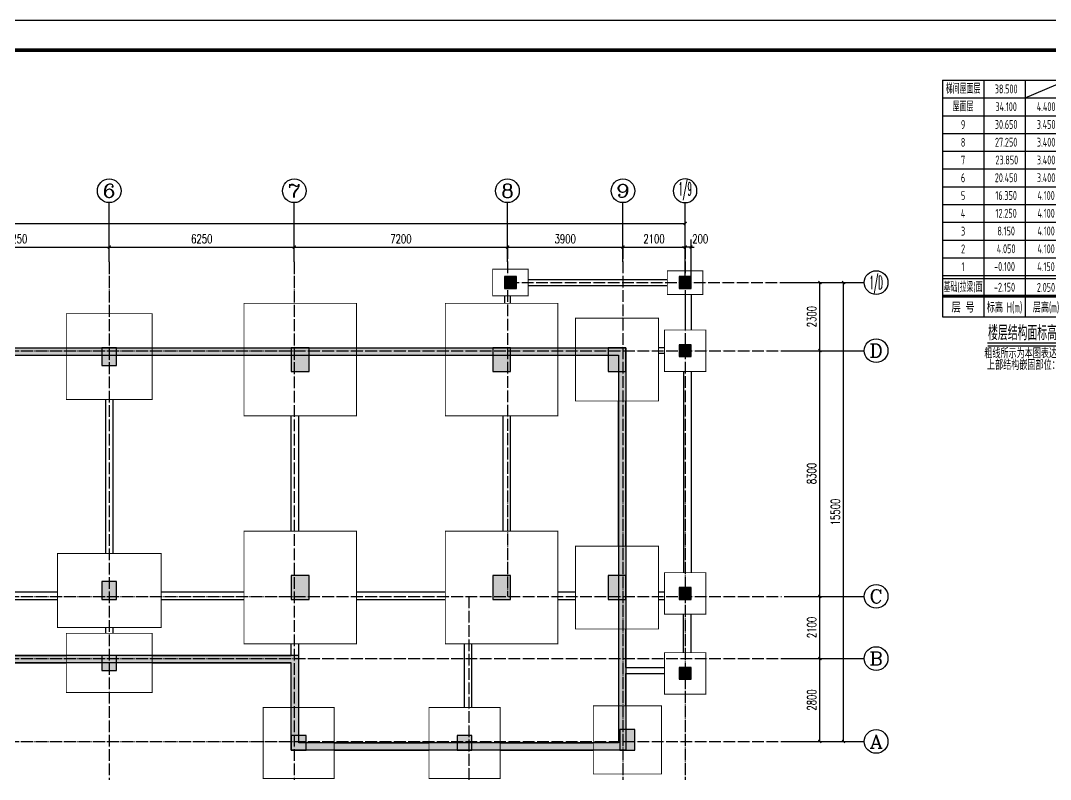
# Model space of a CAD drawing. Extents: x -441005 to 725361, y -182459 to 319313.
# Drawn here: x -154094 to -119313, y -70582 to -44950 of the extents above; entities that cross this region are included whole.
import ezdxf
from ezdxf.enums import TextEntityAlignment as Align

# ---------------------------------------------------------------- set-up
doc = ezdxf.new("R2010")
doc.units = 0
doc.header["$LTSCALE"] = 100
doc.linetypes.add('DOTE', pattern=[2.42, 2, -0.2, 0.02, -0.2])
doc.layers.get('0').update_dxf_attribs({"linetype": 'CONTINUOUS'})
doc.layers.get('Defpoints').update_dxf_attribs({"linetype": 'CONTINUOUS'})
for name, color, linetype in [('AXIS', 3, 'CONTINUOUS'), ('AXIS_TEXT', 7, 'CONTINUOUS'), ('BASE', 7, 'CONTINUOUS'), ('BEAM_CON', 4, 'CONTINUOUS'), ('COLU', 7, 'CONTINUOUS'), ('C层高表', 2, 'CONTINUOUS'), ('DOTE', 8, 'DOTE'), ('D大样&索引', 7, 'CONTINUOUS'), ('图框', 7, 'CONTINUOUS')]:
    doc.layers.add(name, color=color, linetype=linetype)
doc.styles.add('_TCH_AXIS', font='COMPLEX', dxfattribs={"bigfont": 'GBCBIG'})
doc.styles.add('_TCH_DIM_T3', font='simplex_.ttf', dxfattribs={"width": 0.705882, "bigfont": 'GBCBIG'})
doc.styles.add('COMPLEX', font='COMPLEX')
doc.styles.add('HZ', font='tssdeng.shx', dxfattribs={"width": 0.7, "height": 5, "bigfont": '1.shx'})
doc.dimstyles.new('_TCH_ARCH&&100', dxfattribs={"dimtxt": 297.5, "dimasz": 100, "dimexe": 250, "dimexo": 300, "dimgap": 126.25, "dimtad": 1, "dimdec": 0, "dimzin": 0, "dimdsep": 46, "dimtxsty": '_TCH_DIM_T3', "dimblk": 'ARCHTICK', "dimcen": 0.09, "dimclrt": 7, "dimazin": 2, "dimtfac": 1, "dimtdec": 0, "dimtix": 1, "dimtmove": 2, "dimatfit": 3, "dimfxl": 0, "dimtolj": 1, "dimtzin": 0, "dimarcsym": 0})

# ---------------------------------------------------------------- blocks, each defined once
blk = doc.blocks.new('梁板层高表')
at = {"layer": 'C层高表', "color": 7}
for p, q in [((0, 8000), (0, 0)), ((0, 8000), (6300, 8000)), ((1400, 8000), (1400, 0)), ((2800, 8000), (2800, 0)), ((2800, 7400), (4200, 8000)), ((4200, 8000), (4200, 0)), ((6300, 8000), (6300, 0)), ((6300, 8000), (6300, 0)), ((0, 7400), (6300, 7400)), ((0, 7400), (6300, 7400)), ((0, 6800), (6300, 6800)), ((0, 6200), (6300, 6200)), ((0, 5600), (6300, 5600)), ((0, 5000), (6300, 5000)), ((0, 4400), (6300, 4400)), ((0, 3800), (6300, 3800)), ((0, 3200), (6300, 3200)), ((0, 2600), (6300, 2600)), ((0, 2000), (6300, 2000)), ((0, 1400), (6300, 1400)), ((0, 1300), (6300, 1300)), ((0, 700), (6300, 700)), ((0, 0), (6300, 0)), ((1532, -976), (4920, -976))]:
    blk.add_line(p, q, dxfattribs=at)
at = {"layer": 'C层高表', "color": 7, "const_width": 50}
blk.add_lwpolyline([(1517, -878), (4905, -878)], dxfattribs=at)
at = {"layer": 'C层高表', "color": 7, "style": 'HZ'}
for s, height, width, p in [('梯间屋面层', 300, 0.6, (700, 7550)), ('屋面层', 300, 0.6, (700, 6950)), ('9', 300, 0.6, (700, 6350)), ('8', 300, 0.6, (700, 5750)), ('7', 300, 0.6, (700, 5150)), ('6', 300, 0.6, (700, 4550)), ('5', 300, 0.6, (700, 3950)), ('4', 300, 0.6, (700, 3350)), ('3', 300, 0.6, (700, 2750)), ('2', 300, 0.6, (700, 2150)), ('1', 300, 0.6, (700, 1550)), ('基础(拉梁)面', 300, 0.6, (700, 850)), ('层 号', 350, 0.7, (700, 150)), ('标高 H(m)', 350, 0.6, (2100, 150)), ('层高(m)', 350, 0.6, (3500, 150)), ('梁板砼强度等级', 350, 0.6, (5250, 150)), ('楼层结构面标高、层高', 500, 0.7, (3206, -785)), ('粗线所示为本图表达标高范围', 350, 0.6, (3191, -1397)), ('上部结构嵌固部位：基础面', 350, 0.6, (3146, -1790))]:
    blk.add_text(s, height=height, dxfattribs=dict(at, width=width)).set_placement(p, align=Align.CENTER)
at = {"layer": 'C层高表', "color": 2, "style": 'HZ', "width": 0.6}
for s, p in [('38.500', (2155, 7554)), ('34.100', (2155, 6954)), ('4.400', (3505, 6954)), ('30.650', (2155, 6354)), ('3.450', (3505, 6354)), ('27.250', (2155, 5754)), ('3.400', (3505, 5754)), ('23.850', (2176, 5154)), ('3.400', (3505, 5154)), ('20.450', (2155, 4554)), ('3.400', (3505, 4554)), ('4.100', (3505, 3954)), ('4.100', (3505, 3354)), ('4.100', (3505, 2754)), ('4.100', (3505, 2154)), ('2.050', (3500, 850))]:
    blk.add_text(s, height=300, dxfattribs=at).set_placement(p, align=Align.CENTER)
at = {"layer": 'C层高表', "color": 6, "style": 'HZ', "width": 0.6}
for s, p in [('密实性C25', (5250, 7550)), ('密实性C30', (5250, 1550)), ('密实性C30', (5250, 850))]:
    blk.add_text(s, height=300, dxfattribs=at).set_placement(p, align=Align.CENTER)
at = {"layer": 'C层高表', "color": 4, "style": 'HZ', "width": 0.6}
for p in [(5250, 6950), (5250, 6350), (5250, 5750), (5250, 5150), (5250, 4550), (5250, 3950), (5250, 3350), (5250, 2750), (5250, 2150)]:
    blk.add_text('C25', height=300, dxfattribs=at).set_placement(p, align=Align.CENTER)
at = {"layer": 'C层高表', "style": 'HZ', "width": 0.6}
for s, p in [('16.350', (2155, 3954)), ('12.250', (2155, 3354)), ('8.150', (2155, 2754)), ('4.050', (2155, 2154)), ('-0.100', (2100, 1556)), ('4.150', (3500, 1550)), ('-2.150', (2100, 856))]:
    blk.add_text(s, height=300, dxfattribs=at).set_placement(p, align=Align.CENTER)
blk = doc.blocks.new('_AXISO')
blk.add_circle((0, 0), 0.5)
at = {"layer": 'AXIS_TEXT', "style": 'COMPLEX', "width": 1.041667}
blk.add_attdef('A', text='', height=0.56, dxfattribs=at).set_placement((-0.25, -0.28), (0.25, -0.28), align=Align.FIT)
blk = doc.blocks.new('_ArchTick')
at = {"color": 0, "linetype": 'ByBlock', "const_width": 0.4}
blk.add_lwpolyline([(-0.5, -0.5), (0.5, 0.5)], dxfattribs=at)
blk = doc.blocks.new('*D1119')
at = {"layer": 'AXIS', "color": 0, "lineweight": -2}
for p, q in [((-157350, -52800), (-157350, -52350)), ((-151100, -52800), (-151100, -52350)), ((-157350, -52600), (-151100, -52600))]:
    blk.add_line(p, q, dxfattribs=at)
at = {"layer": 'Defpoints', "color": 0}
for p in [(-151100, -52600), (-157350, -53100), (-151100, -53100)]:
    blk.add_point(p, dxfattribs=at)
at = {"layer": 'AXIS', "color": 0, "lineweight": -2, "xscale": 100, "yscale": 100, "zscale": 100, "rotation": 180}
blk.add_blockref('_ArchTick', (-157350, -52600), dxfattribs=at)
at = {"layer": 'AXIS', "color": 0, "lineweight": -2, "xscale": 100, "yscale": 100, "zscale": 100}
blk.add_blockref('_ArchTick', (-151100, -52600), dxfattribs=at)
at = {"layer": 'AXIS', "color": 7, "insert": (-154225, -52324), "char_height": 297.5, "attachment_point": 5, "style": '_TCH_DIM_T3'}
blk.add_mtext('\\A1;6250', dxfattribs=at)
blk = doc.blocks.new('*D1120')
at = {"layer": 'AXIS', "color": 0, "lineweight": -2}
for p, q in [((-151100, -52800), (-151100, -52350)), ((-144850, -52800), (-144850, -52350)), ((-151100, -52600), (-144850, -52600))]:
    blk.add_line(p, q, dxfattribs=at)
at = {"layer": 'Defpoints', "color": 0}
for p in [(-144850, -52600), (-151100, -53100), (-144850, -53100)]:
    blk.add_point(p, dxfattribs=at)
at = {"layer": 'AXIS', "color": 0, "lineweight": -2, "xscale": 100, "yscale": 100, "zscale": 100, "rotation": 180}
blk.add_blockref('_ArchTick', (-151100, -52600), dxfattribs=at)
at = {"layer": 'AXIS', "color": 0, "lineweight": -2, "xscale": 100, "yscale": 100, "zscale": 100}
blk.add_blockref('_ArchTick', (-144850, -52600), dxfattribs=at)
at = {"layer": 'AXIS', "color": 7, "insert": (-147975, -52324), "char_height": 297.5, "attachment_point": 5, "style": '_TCH_DIM_T3'}
blk.add_mtext('\\A1;6250', dxfattribs=at)
blk = doc.blocks.new('*D1128')
at = {"layer": 'AXIS', "color": 0, "lineweight": -2}
for p, q in [((-185500, -52800), (-185500, -51550)), ((-185500, -51800), (-131650, -51800)), ((-131650, -52800), (-131650, -51550))]:
    blk.add_line(p, q, dxfattribs=at)
at = {"layer": 'Defpoints', "color": 0}
for p in [(-131650, -51800), (-185500, -53100), (-131650, -53100)]:
    blk.add_point(p, dxfattribs=at)
at = {"layer": 'AXIS', "color": 0, "lineweight": -2, "xscale": 100, "yscale": 100, "zscale": 100, "rotation": 180}
blk.add_blockref('_ArchTick', (-185500, -51800), dxfattribs=at)
at = {"layer": 'AXIS', "color": 0, "lineweight": -2, "xscale": 100, "yscale": 100, "zscale": 100}
blk.add_blockref('_ArchTick', (-131650, -51800), dxfattribs=at)
at = {"layer": 'AXIS', "color": 7, "insert": (-158575, -51524), "char_height": 297.5, "attachment_point": 5, "style": '_TCH_DIM_T3'}
blk.add_mtext('\\A1;53850', dxfattribs=at)
blk = doc.blocks.new('*D1129')
at = {"layer": 'AXIS', "color": 0, "lineweight": -2}
for p, q in [((-144850, -52800), (-144850, -52350)), ((-137650, -52800), (-137650, -52350)), ((-144850, -52600), (-137650, -52600))]:
    blk.add_line(p, q, dxfattribs=at)
at = {"layer": 'Defpoints', "color": 0}
for p in [(-137650, -52600), (-144850, -53100), (-137650, -53100)]:
    blk.add_point(p, dxfattribs=at)
at = {"layer": 'AXIS', "color": 0, "lineweight": -2, "xscale": 100, "yscale": 100, "zscale": 100, "rotation": 180}
blk.add_blockref('_ArchTick', (-144850, -52600), dxfattribs=at)
at = {"layer": 'AXIS', "color": 0, "lineweight": -2, "xscale": 100, "yscale": 100, "zscale": 100}
blk.add_blockref('_ArchTick', (-137650, -52600), dxfattribs=at)
at = {"layer": 'AXIS', "color": 7, "insert": (-141250, -52324), "char_height": 297.5, "attachment_point": 5, "style": '_TCH_DIM_T3'}
blk.add_mtext('\\A1;7200', dxfattribs=at)
blk = doc.blocks.new('*D1130')
at = {"layer": 'AXIS', "color": 0, "lineweight": -2}
for p, q in [((-137650, -52800), (-137650, -52350)), ((-133750, -52800), (-133750, -52350)), ((-137650, -52600), (-133750, -52600))]:
    blk.add_line(p, q, dxfattribs=at)
at = {"layer": 'Defpoints', "color": 0}
for p in [(-133750, -52600), (-137650, -53100), (-133750, -53100)]:
    blk.add_point(p, dxfattribs=at)
at = {"layer": 'AXIS', "color": 0, "lineweight": -2, "xscale": 100, "yscale": 100, "zscale": 100, "rotation": 180}
blk.add_blockref('_ArchTick', (-137650, -52600), dxfattribs=at)
at = {"layer": 'AXIS', "color": 0, "lineweight": -2, "xscale": 100, "yscale": 100, "zscale": 100}
blk.add_blockref('_ArchTick', (-133750, -52600), dxfattribs=at)
at = {"layer": 'AXIS', "color": 7, "insert": (-135700, -52324), "char_height": 297.5, "attachment_point": 5, "style": '_TCH_DIM_T3'}
blk.add_mtext('\\A1;3900', dxfattribs=at)
blk = doc.blocks.new('*D1134')
at = {"layer": 'AXIS', "color": 0, "lineweight": -2}
for p, q in [((-128000, -53800), (-126050, -53800)), ((-126300, -69300), (-126300, -53800)), ((-128000, -69300), (-126050, -69300))]:
    blk.add_line(p, q, dxfattribs=at)
at = {"layer": 'Defpoints', "color": 0}
for p in [(-128300, -53800), (-126300, -53800), (-128300, -69300)]:
    blk.add_point(p, dxfattribs=at)
at = {"layer": 'AXIS', "color": 0, "lineweight": -2, "xscale": 100, "yscale": 100, "zscale": 100}
for p, rotation in [((-126300, -53800), 90), ((-126300, -69300), 270)]:
    blk.add_blockref('_ArchTick', p, dxfattribs=dict(at, rotation=rotation))
at = {"layer": 'AXIS', "color": 7, "insert": (-126575, -61550), "char_height": 297.5, "attachment_point": 5, "rotation": 90, "style": '_TCH_DIM_T3'}
blk.add_mtext('\\A1;15500', dxfattribs=at)
blk = doc.blocks.new('*D1135')
at = {"layer": 'AXIS', "color": 0, "lineweight": -2}
for p, q in [((-128000, -66500), (-126850, -66500)), ((-127100, -69300), (-127100, -66500)), ((-128000, -69300), (-126850, -69300))]:
    blk.add_line(p, q, dxfattribs=at)
at = {"layer": 'Defpoints', "color": 0}
for p in [(-128300, -66500), (-127100, -66500), (-128300, -69300)]:
    blk.add_point(p, dxfattribs=at)
at = {"layer": 'AXIS', "color": 0, "lineweight": -2, "xscale": 100, "yscale": 100, "zscale": 100}
for p, rotation in [((-127100, -66500), 90), ((-127100, -69300), 270)]:
    blk.add_blockref('_ArchTick', p, dxfattribs=dict(at, rotation=rotation))
at = {"layer": 'AXIS', "color": 7, "insert": (-127375, -67900), "char_height": 297.5, "attachment_point": 5, "rotation": 90, "style": '_TCH_DIM_T3'}
blk.add_mtext('\\A1;2800', dxfattribs=at)
blk = doc.blocks.new('*D1136')
at = {"layer": 'AXIS', "color": 0, "lineweight": -2}
for p, q in [((-128000, -64400), (-126850, -64400)), ((-127100, -66500), (-127100, -64400)), ((-128000, -66500), (-126850, -66500))]:
    blk.add_line(p, q, dxfattribs=at)
at = {"layer": 'Defpoints', "color": 0}
for p in [(-128300, -64400), (-127100, -64400), (-128300, -66500)]:
    blk.add_point(p, dxfattribs=at)
at = {"layer": 'AXIS', "color": 0, "lineweight": -2, "xscale": 100, "yscale": 100, "zscale": 100}
for p, rotation in [((-127100, -64400), 90), ((-127100, -66500), 270)]:
    blk.add_blockref('_ArchTick', p, dxfattribs=dict(at, rotation=rotation))
at = {"layer": 'AXIS', "color": 7, "insert": (-127375, -65450), "char_height": 297.5, "attachment_point": 5, "rotation": 90, "style": '_TCH_DIM_T3'}
blk.add_mtext('\\A1;2100', dxfattribs=at)
blk = doc.blocks.new('*D1137')
at = {"layer": 'AXIS', "color": 0, "lineweight": -2}
for p, q in [((-128000, -56100), (-126850, -56100)), ((-127100, -64400), (-127100, -56100)), ((-128000, -64400), (-126850, -64400))]:
    blk.add_line(p, q, dxfattribs=at)
at = {"layer": 'Defpoints', "color": 0}
for p in [(-128300, -56100), (-127100, -56100), (-128300, -64400)]:
    blk.add_point(p, dxfattribs=at)
at = {"layer": 'AXIS', "color": 0, "lineweight": -2, "xscale": 100, "yscale": 100, "zscale": 100}
for p, rotation in [((-127100, -56100), 90), ((-127100, -64400), 270)]:
    blk.add_blockref('_ArchTick', p, dxfattribs=dict(at, rotation=rotation))
at = {"layer": 'AXIS', "color": 7, "insert": (-127376, -60250), "char_height": 297.5, "attachment_point": 5, "rotation": 90, "style": '_TCH_DIM_T3'}
blk.add_mtext('\\A1;8300', dxfattribs=at)
blk = doc.blocks.new('*D1140')
at = {"layer": 'AXIS', "color": 0, "lineweight": -2}
for p, q in [((-133750, -52800), (-133750, -52350)), ((-131650, -52800), (-131650, -52350)), ((-133750, -52600), (-131650, -52600))]:
    blk.add_line(p, q, dxfattribs=at)
at = {"layer": 'Defpoints', "color": 0}
for p in [(-131650, -52600), (-133750, -53100), (-131650, -53100)]:
    blk.add_point(p, dxfattribs=at)
at = {"layer": 'AXIS', "color": 0, "lineweight": -2, "xscale": 100, "yscale": 100, "zscale": 100, "rotation": 180}
blk.add_blockref('_ArchTick', (-133750, -52600), dxfattribs=at)
at = {"layer": 'AXIS', "color": 0, "lineweight": -2, "xscale": 100, "yscale": 100, "zscale": 100}
blk.add_blockref('_ArchTick', (-131650, -52600), dxfattribs=at)
at = {"layer": 'AXIS', "color": 7, "insert": (-132700, -52324), "char_height": 297.5, "attachment_point": 5, "style": '_TCH_DIM_T3'}
blk.add_mtext('\\A1;2100', dxfattribs=at)
blk = doc.blocks.new('*D1141')
at = {"layer": 'AXIS', "color": 0, "lineweight": -2}
for p, q in [((-128000, -53800), (-126850, -53800)), ((-127100, -56100), (-127100, -53800)), ((-128000, -56100), (-126850, -56100))]:
    blk.add_line(p, q, dxfattribs=at)
at = {"layer": 'Defpoints', "color": 0}
for p in [(-128300, -53800), (-127100, -53800), (-128300, -56100)]:
    blk.add_point(p, dxfattribs=at)
at = {"layer": 'AXIS', "color": 0, "lineweight": -2, "xscale": 100, "yscale": 100, "zscale": 100}
for p, rotation in [((-127100, -53800), 90), ((-127100, -56100), 270)]:
    blk.add_blockref('_ArchTick', p, dxfattribs=dict(at, rotation=rotation))
at = {"layer": 'AXIS', "color": 7, "insert": (-127375, -54950), "char_height": 297.5, "attachment_point": 5, "rotation": 90, "style": '_TCH_DIM_T3'}
blk.add_mtext('\\A1;2300', dxfattribs=at)
blk = doc.blocks.new('*D1142')
at = {"layer": 'AXIS', "color": 0, "lineweight": -2}
for p, q in [((-131650, -53700), (-131650, -52350)), ((-131450, -53700), (-131450, -52350)), ((-131650, -52600), (-131750, -52600)), ((-131450, -52600), (-131650, -52600)), ((-131450, -52600), (-131350, -52600))]:
    blk.add_line(p, q, dxfattribs=at)
at = {"layer": 'Defpoints', "color": 0}
for p in [(-131650, -52600), (-131650, -54000), (-131450, -54000)]:
    blk.add_point(p, dxfattribs=at)
at = {"layer": 'AXIS', "color": 0, "lineweight": -2, "xscale": 100, "yscale": 100, "zscale": 100}
blk.add_blockref('_ArchTick', (-131650, -52600), dxfattribs=at)
at = {"layer": 'AXIS', "color": 0, "lineweight": -2, "xscale": 100, "yscale": 100, "zscale": 100, "rotation": 180}
blk.add_blockref('_ArchTick', (-131450, -52600), dxfattribs=at)
at = {"layer": 'AXIS', "color": 7, "insert": (-131140, -52325), "char_height": 297.5, "attachment_point": 5, "style": '_TCH_DIM_T3'}
blk.add_mtext('\\A1;200', dxfattribs=at)
blk = doc.blocks.new('A2+1_2')
at = {"layer": '图框'}
blk.add_lwpolyline([(0, 0), (89100, 0), (89100, 42000), (0, 42000)], close=True, dxfattribs=at)
at = {"layer": '图框', "const_width": 120}
blk.add_lwpolyline([(2500, 1000), (88100, 1000), (88100, 41000), (2500, 41000)], close=True, dxfattribs=at)

msp = doc.modelspace()

# ---------------------------------------------------------------- hatches: boundary and pattern name
at = {"layer": 'COLU'}
for points in [[(-137350, -53600), (-137750, -53600), (-137750, -54000), (-137350, -54000)], [(-131450, -53600), (-131850, -53600), (-131850, -54000), (-131450, -54000)], [(-131450, -55900), (-131850, -55900), (-131850, -56300), (-131450, -56300)], [(-150850, -56600), (-150850, -56000), (-151350, -56000), (-151350, -56600)], [(-144350, -56800), (-144350, -56000), (-144950, -56000), (-144950, -56800)], [(-137550, -56800), (-137550, -56000), (-138150, -56000), (-138150, -56800)], [(-133650, -56800), (-133650, -56000), (-134250, -56000), (-134250, -56800)], [(-150850, -64500), (-150850, -63900), (-151350, -63900), (-151350, -64500)], [(-144350, -64500), (-144350, -63700), (-144950, -63700), (-144950, -64500)], [(-137550, -64500), (-137550, -63700), (-138150, -63700), (-138150, -64500)], [(-133650, -64500), (-133650, -63700), (-134250, -63700), (-134250, -64500)], [(-131850, -64500), (-131450, -64500), (-131450, -64100), (-131850, -64100)], [(-150850, -66900), (-150850, -66400), (-151350, -66400), (-151350, -66900)], [(-131850, -67200), (-131450, -67200), (-131450, -66800), (-131850, -66800)], [(-144450, -69600), (-144450, -69100), (-144950, -69100), (-144950, -69600)], [(-138850, -69600), (-138850, -69100), (-139350, -69100), (-139350, -69600)], [(-133350, -69600), (-133350, -68900), (-133850, -68900), (-133850, -69600)]]:
    msp.add_hatch(color=251, dxfattribs=at).paths.add_polyline_path(points)
at = {"layer": 'D大样&索引'}
h = msp.add_hatch(dxfattribs=at)
h.set_pattern_fill('ARMORED', color=5, scale=100, style=0)
h.set_pattern_definition([(50, (0, 0), (717.2602, -62.7521), [75, -825]), (355, (0, 0), (-138.7513, 752.192), [60, -660]), (100.4514, (59.8, -5.2), (578.5094, 689.4395), [63.7402, -701.142]), (46.1842, (0, 200), (1067.241, -165.519), [112.5, -1237.5]), (96.6356, (88.9, 186.2), (934.6627, 974.118), [95.61, -1051.713]), (351.1842, (0, 200), (934.662, 974.1186), [90, -990]), (21, (100, 150), (596.907, -402.6189), [75, -825]), (326, (100, 150), (243.3153, 725.15), [60, -660]), (71.4514, (149.74, 116.45), (840.2226, 322.5305), [63.7402, -701.142]), (37.5, (0, 0), (12.15986, 332.89385), [0, -652, 0, -670, 0, -662.5]), (7.5, (0, 0), (263.06954, 394.4117), [0, -382, 0, -637, 0, -252.5]), (327.5, (-223, 0), (533.82244, -22.55487), [0, -250, 0, -780, 0, -1035]), (317.5, (-323, 0), (583.1862, 100.105), [0, -325, 0, -518, 0, -735]), (45, (0, 0), (-353.5534, 353.5534), [])])
h.paths.add_polyline_path([(-133650, -56000), (-185600, -56000), (-185600, -66650), (-183800, -66650), (-173300, -66650), (-173300, -69400), (-163500, -69400), (-163500, -66650), (-144950, -66650), (-144950, -69600), (-133650, -69600)])
h.paths.add_polyline_path([(-133900, -56250), (-133900, -69350), (-144700, -69350), (-144700, -66400), (-163750, -66400), (-163750, -69150), (-173050, -69150), (-173050, -66400), (-183800, -66400), (-185350, -66400), (-185350, -56250)], flags=16)

# ---------------------------------------------------------------- linework, layer by layer
at = {"layer": 'AXIS'}
for p, q in [((-151100, -53100), (-151100, -51100)), ((-144850, -53100), (-144850, -51100)), ((-137650, -53100), (-137650, -51100)), ((-133750, -53100), (-133750, -51100)), ((-131650, -53600), (-131650, -51100)), ((-128300, -53800), (-125600, -53800)), ((-128300, -56100), (-125600, -56100)), ((-128300, -64400), (-125600, -64400)), ((-128300, -66500), (-125600, -66500)), ((-128300, -69300), (-125600, -69300))]:
    msp.add_line(p, q, dxfattribs=at)
at = {"layer": 'BASE', "color": 3, "const_width": 30}
for points in [[(-138149.5, -54250), (-136949.5, -54250), (-136949.5, -53350), (-138149.5, -53350), (-138149.5, -54250)], [(-132249.5, -54200), (-131049.5, -54200), (-131049.5, -53400), (-132249.5, -53400), (-132249.5, -54200)], [(-146549.5, -58300), (-142749.5, -58300), (-142749.5, -54500), (-146549.5, -54500), (-146549.5, -58300)], [(-139749.5, -58300), (-135949.5, -58300), (-135949.5, -54500), (-139749.5, -54500), (-139749.5, -58300)], [(-152549.5, -57750), (-149649.5, -57750), (-149649.5, -54850), (-152549.5, -54850), (-152549.5, -57750)], [(-135349.5, -57800), (-132549.5, -57800), (-132549.5, -55000), (-135349.5, -55000), (-135349.5, -57800)], [(-132349.5, -56800), (-130949.5, -56800), (-130949.5, -55400), (-132349.5, -55400), (-132349.5, -56800)], [(-146549.5, -66000), (-142749.5, -66000), (-142749.5, -62200), (-146549.5, -62200), (-146549.5, -66000)], [(-139749.5, -66000), (-135949.5, -66000), (-135949.5, -62200), (-139749.5, -62200), (-139749.5, -66000)], [(-152849.5, -65450), (-149349.5, -65450), (-149349.5, -62950), (-152849.5, -62950), (-152849.5, -65450)], [(-135349.5, -65500), (-132549.5, -65500), (-132549.5, -62700), (-135349.5, -62700), (-135349.5, -65500)], [(-132349.5, -63600), (-132349.5, -65000), (-130949.5, -65000), (-130949.5, -63600), (-132349.5, -63600)], [(-152549.5, -67650), (-149649.5, -67650), (-149649.5, -65650), (-152549.5, -65650), (-152549.5, -67650)], [(-132349.5, -66300), (-132349.5, -67700), (-130949.5, -67700), (-130949.5, -66300), (-132349.5, -66300)], [(-145899.5, -70550), (-143499.5, -70550), (-143499.5, -68150), (-145899.5, -68150), (-145899.5, -70550)], [(-140299.5, -70550), (-137899.5, -70550), (-137899.5, -68150), (-140299.5, -68150), (-140299.5, -70550)], [(-134749.5, -70400), (-132449.5, -70400), (-132449.5, -68100), (-134749.5, -68100), (-134749.5, -70400)]]:
    msp.add_lwpolyline(points, dxfattribs=at)
at = {"layer": 'BEAM_CON'}
for p, q in [((-136949.5, -53700), (-132249.5, -53700)), ((-136949.5, -53900), (-132249.5, -53900)), ((-137750, -54250), (-137750, -54500)), ((-137550, -54500), (-137550, -54250)), ((-131650, -54200), (-131650, -55400)), ((-131450, -54200), (-131450, -55400)), ((-155899.5, -56000), (-152549.5, -56000)), ((-155899.5, -56250), (-152549.5, -56250)), ((-149649.5, -56000), (-146549.5, -56000)), ((-149649.5, -56250), (-146549.5, -56250)), ((-142749.5, -56000), (-139749.5, -56000)), ((-142749.5, -56250), (-139749.5, -56250)), ((-135949.5, -56000), (-135349.5, -56000)), ((-135949.5, -56250), (-135349.5, -56250)), ((-132350, -56000), (-132549.5, -56000)), ((-132350, -56200), (-132549.5, -56200)), ((-131700, -56800), (-131700, -63600)), ((-131450, -56800), (-131450, -63600)), ((-151225, -57750), (-151225, -62950)), ((-150975, -57750), (-150975, -62950)), ((-133900, -62700), (-133900, -57800)), ((-133650, -62700), (-133650, -57800)), ((-144950, -62200), (-144950, -58300)), ((-144700, -62200), (-144700, -58300)), ((-137800, -62200), (-137800, -58300)), ((-137550, -62200), (-137550, -58300)), ((-155599.5, -64250), (-152849.5, -64250)), ((-149349.5, -64250), (-146549.5, -64250)), ((-142749.5, -64250), (-139749.5, -64250)), ((-135949.5, -64250), (-135349.5, -64250)), ((-132549.5, -64250), (-132349.5, -64250)), ((-155599.5, -64500), (-152849.5, -64500)), ((-149349.5, -64500), (-146549.5, -64500)), ((-142749.5, -64500), (-139749.5, -64500)), ((-135949.5, -64500), (-135349.5, -64500)), ((-132549.5, -64500), (-132349.5, -64500)), ((-131700, -66300), (-131700, -65000)), ((-131450, -66300), (-131450, -65000)), ((-151225, -65450), (-151225, -65650)), ((-150975, -65450), (-150975, -65650)), ((-133650, -66800), (-133650, -65500)), ((-144950, -66400), (-144950, -66000)), ((-144700, -68150), (-144700, -66000)), ((-139100, -68150), (-139100, -66000)), ((-138850, -68150), (-138850, -66000)), ((-155899.5, -66400), (-152549.5, -66400)), ((-149649.5, -66400), (-144950, -66400)), ((-155899.5, -66650), (-152549.5, -66650)), ((-149649.5, -66650), (-144950, -66650)), ((-144950, -68150), (-144950, -66650)), ((-133650, -66800), (-132349.5, -66800)), ((-133650, -67000), (-132349.5, -67000)), ((-133650, -68100), (-133650, -67000)), ((-143499.5, -69350), (-140299.5, -69350)), ((-137899.5, -69350), (-134749.5, -69350)), ((-143499.5, -69600), (-140299.5, -69600)), ((-137899.5, -69600), (-134749.5, -69600))]:
    msp.add_line(p, q, dxfattribs=at)
at = {"layer": 'COLU'}
for points in [[(-137750, -54000), (-137350, -54000), (-137350, -53600), (-137750, -53600)], [(-131850, -54000), (-131450, -54000), (-131450, -53600), (-131850, -53600)], [(-131850, -56300), (-131450, -56300), (-131450, -55900), (-131850, -55900)], [(-150850, -56600), (-150850, -56000), (-151350, -56000), (-151350, -56600)], [(-144350, -56800), (-144350, -56000), (-144950, -56000), (-144950, -56800)], [(-137550, -56800), (-137550, -56000), (-138150, -56000), (-138150, -56800)], [(-133650, -56800), (-133650, -56000), (-134250, -56000), (-134250, -56800)], [(-150850, -64500), (-150850, -63900), (-151350, -63900), (-151350, -64500)], [(-144350, -64500), (-144350, -63700), (-144950, -63700), (-144950, -64500)], [(-137550, -64500), (-137550, -63700), (-138150, -63700), (-138150, -64500)], [(-133650, -64500), (-133650, -63700), (-134250, -63700), (-134250, -64500)], [(-131850, -64500), (-131450, -64500), (-131450, -64100), (-131850, -64100)], [(-150850, -66900), (-150850, -66400), (-151350, -66400), (-151350, -66900)], [(-131850, -67200), (-131450, -67200), (-131450, -66800), (-131850, -66800)], [(-144450, -69600), (-144450, -69100), (-144950, -69100), (-144950, -69600)], [(-138850, -69600), (-138850, -69100), (-139350, -69100), (-139350, -69600)], [(-133350, -69600), (-133350, -68900), (-133850, -68900), (-133850, -69600)]]:
    msp.add_lwpolyline(points, close=True, dxfattribs=at)
at = {"layer": 'C层高表', "color": 6, "const_width": 100}
msp.add_lwpolyline([(-122962.5, -54262.5), (-116662.5, -54262.5)], dxfattribs=at)
at = {"layer": 'DOTE', "ltscale": 2}
for p, q in [((-137650, -52600), (-137650, -64400)), ((-133750, -52600), (-133750, -70600)), ((-131650, -52600), (-131650, -70600)), ((-151100, -53100), (-151100, -70600)), ((-144850, -53100), (-144850, -70600)), ((-137650, -53800), (-128300, -53800)), ((-186500, -56100), (-128300, -56100)), ((-186500, -64400), (-128400, -64400)), ((-138950, -64400), (-138950, -70600)), ((-186500, -66500), (-128300, -66500)), ((-186500, -69300), (-128300, -69300))]:
    msp.add_line(p, q, dxfattribs=at)
at = {"layer": 'D大样&索引', "color": 5}
msp.add_lwpolyline([(-183800, -66650), (-185600, -66650), (-185600, -56000), (-133650, -56000), (-133650, -69600), (-144950, -69600), (-144950, -66650), (-163500, -66650), (-163500, -69400), (-173300, -69400), (-173300, -66650), (-183800, -66650)], dxfattribs=at)
msp.add_lwpolyline([(-183800, -66400), (-185350, -66400), (-185350, -56250), (-133900, -56250), (-133900, -69350), (-144700, -69350), (-144700, -66400), (-163750, -66400), (-163750, -69150), (-173050, -69150), (-173050, -66400)], close=True, dxfattribs=at)

# ---------------------------------------------------------------- block references
msp.add_blockref('A2+1_2', (-196000, -86950))
at = {"layer": 'AXIS'}
ref = msp.add_blockref('_AXISO', (-151100, -50700), dxfattribs=dict(at, xscale=800, yscale=800, zscale=800))
ref.add_attrib('A', '6', dxfattribs={"layer": 'AXIS_TEXT', "height": 452.5, "style": '_TCH_AXIS', "width": 1.5}).set_placement((-151326.3, -50926.3), (-150873.7, -50926.3), align=Align.FIT)
ref = msp.add_blockref('_AXISO', (-144850, -50700), dxfattribs=dict(at, xscale=800, yscale=800, zscale=800))
ref.add_attrib('A', '7', dxfattribs={"layer": 'AXIS_TEXT', "height": 452.5, "style": '_TCH_AXIS', "width": 1.5}).set_placement((-145076.3, -50926.3), (-144623.7, -50926.3), align=Align.FIT)
ref = msp.add_blockref('_AXISO', (-137650, -50700), dxfattribs=dict(at, xscale=800, yscale=800, zscale=800))
ref.add_attrib('A', '8', dxfattribs={"layer": 'AXIS_TEXT', "height": 452.5, "style": '_TCH_AXIS', "width": 1.5}).set_placement((-137876.3, -50926.3), (-137423.7, -50926.3), align=Align.FIT)
ref = msp.add_blockref('_AXISO', (-133750, -50700), dxfattribs=dict(at, xscale=800, yscale=800, zscale=800))
ref.add_attrib('A', '9', dxfattribs={"layer": 'AXIS_TEXT', "height": 452.5, "style": '_TCH_AXIS', "width": 1.5}).set_placement((-133976.3, -50926.3), (-133523.7, -50926.3), align=Align.FIT)
ref = msp.add_blockref('_AXISO', (-131650, -50700), dxfattribs=dict(at, xscale=-800, yscale=800, zscale=800, rotation=180))
ref.add_attrib('A', '1/9', dxfattribs={"layer": 'AXIS_TEXT', "height": 452.55, "style": '_TCH_AXIS', "width": 0.411765}).set_placement((-131876.3, -50861.6), (-131423.7, -50861.6), align=Align.FIT)
ref = msp.add_blockref('_AXISO', (-125200, -53800), dxfattribs=dict(at, xscale=800, yscale=800, zscale=800))
ref.add_attrib('A', '1/D', dxfattribs={"layer": 'AXIS_TEXT', "height": 452.55, "style": '_TCH_AXIS', "width": 0.388889}).set_placement((-125426.3, -54026.3), (-124973.7, -54026.3), align=Align.FIT)
ref = msp.add_blockref('_AXISO', (-125200, -56100), dxfattribs=dict(at, xscale=800, yscale=800, zscale=800))
ref.add_attrib('A', 'D', dxfattribs={"layer": 'AXIS_TEXT', "height": 452.5, "style": '_TCH_AXIS', "width": 1.235294}).set_placement((-125426.3, -56326.3), (-124973.7, -56326.3), align=Align.FIT)
ref = msp.add_blockref('_AXISO', (-125200, -64400), dxfattribs=dict(at, xscale=800, yscale=800, zscale=800))
ref.add_attrib('A', 'C', dxfattribs={"layer": 'AXIS_TEXT', "height": 452.5, "style": '_TCH_AXIS', "width": 1.4}).set_placement((-125426.3, -64626.3), (-124973.7, -64626.3), align=Align.FIT)
ref = msp.add_blockref('_AXISO', (-125200, -66500), dxfattribs=dict(at, xscale=800, yscale=800, zscale=800))
ref.add_attrib('A', 'B', dxfattribs={"layer": 'AXIS_TEXT', "height": 452.5, "style": '_TCH_AXIS', "width": 1.235294}).set_placement((-125426.3, -66726.3), (-124973.7, -66726.3), align=Align.FIT)
ref = msp.add_blockref('_AXISO', (-125200, -69300), dxfattribs=dict(at, xscale=800, yscale=800, zscale=800))
ref.add_attrib('A', 'A', dxfattribs={"layer": 'AXIS_TEXT', "height": 452.5, "style": '_TCH_AXIS', "width": 1.166667}).set_placement((-125426.3, -69526.3), (-124973.7, -69526.3), align=Align.FIT)
at = {"layer": 'C层高表'}
msp.add_blockref('梁板层高表', (-122962.5, -54962.5), dxfattribs=at)

# ---------------------------------------------------------------- dimensions: what is measured, and where the dimension line sits
at = {"layer": 'AXIS'}
for p1, p2, distance, picture, middle in [((-185500, -53100), (-131650, -53100), 1300, '*D1128', (-158575, -51523.6)), ((-157350, -53100), (-151100, -53100), 500, '*D1119', (-154225, -52323.6)), ((-151100, -53100), (-144850, -53100), 500, '*D1120', (-147975, -52323.6)), ((-144850, -53100), (-137650, -53100), 500, '*D1129', (-141250, -52323.6)), ((-137650, -53100), (-133750, -53100), 500, '*D1130', (-135700, -52323.6)), ((-133750, -53100), (-131650, -53100), 500, '*D1140', (-132700, -52323.6)), ((-128300, -69300), (-128300, -53800), -2000, '*D1134', (-126575, -61550)), ((-128300, -64400), (-128300, -56100), -1200, '*D1137', (-127376.4, -60250)), ((-128300, -66500), (-128300, -64400), -1200, '*D1136', (-127375, -65450)), ((-128300, -69300), (-128300, -66500), -1200, '*D1135', (-127375, -67900))]:
    dim = msp.add_aligned_dim(p1=p1, p2=p2, distance=distance, dimstyle='_TCH_ARCH&&100', dxfattribs=at)
    dim.commit()
    dim.dimension.update_dxf_attribs({"geometry": picture, "text_midpoint": middle})
dim = msp.add_linear_dim(base=(-131650, -52600), p1=(-131450, -54000), p2=(-131650, -54000), dimstyle='_TCH_ARCH&&100', dxfattribs=at)
dim.commit()
dim.dimension.update_dxf_attribs({"geometry": '*D1142', "text_midpoint": (-131140.3, -52325), "dimtype": 160})
at = {"layer": 'AXIS', "color": 1}
dim = msp.add_aligned_dim(p1=(-128300, -56100), p2=(-128300, -53800), distance=-1200, dimstyle='_TCH_ARCH&&100', dxfattribs=at)
dim.commit()
dim.dimension.update_dxf_attribs({"geometry": '*D1141', "text_midpoint": (-127375, -54950)})

doc.saveas('drawing.dxf')
